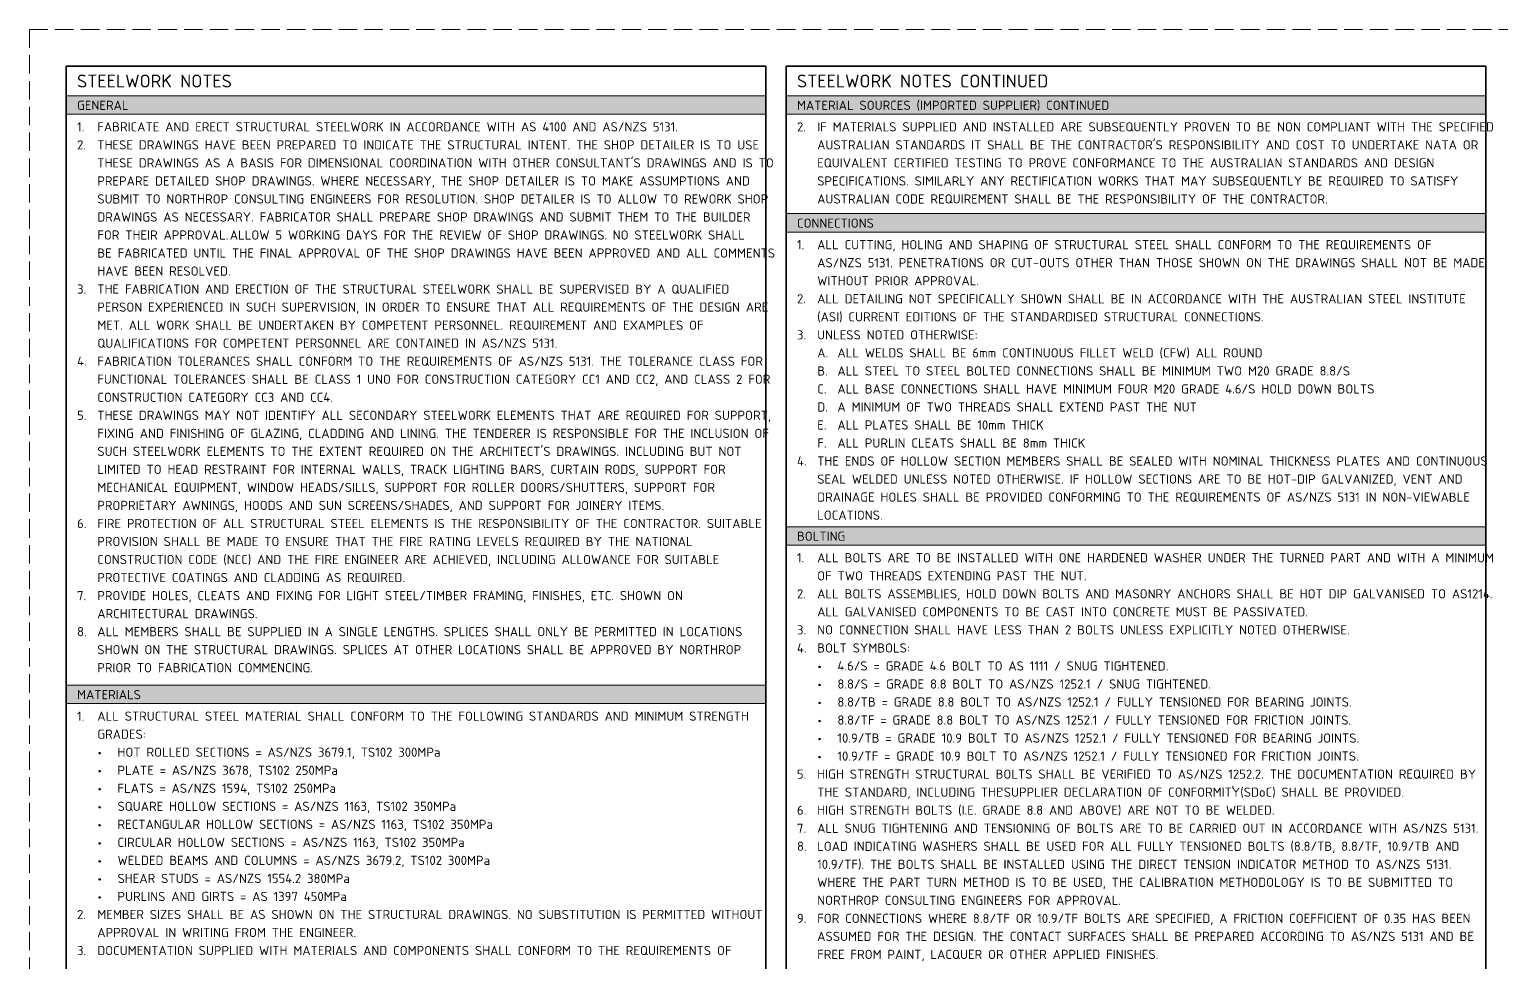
# Model space of a CAD drawing. Header units: millimetres. Extents: x 1350 to 2370, y 3121 to 4058.
# Drawn here: x 1350.3 to 1750.1, y 3804.7 to 4058 of the extents above; entities that cross this region are included whole.
import ezdxf

# ---------------------------------------------------------------- set-up
doc = ezdxf.new("R2010")
doc.units = ezdxf.units.MM
doc.linetypes.add('Dash', pattern=[7, 5, -2])
for name, color, linetype, lineweight in [('A-000-T_TEXT', 231, 'Continuous', 13), ('A-010-M_LINE', 90, 'Continuous', 13), ('Z-060-M_DETAIL', 92, 'Continuous', 25), ('Z-200_P_REF_PLANE', 111, 'Dash', 13)]:
    doc.layers.add(name, color=color, linetype=linetype, lineweight=lineweight)
doc.styles.add('ISOCPEUR', font='isocpeur.ttf', dxfattribs={"height": 2.5})
doc.styles.add('ISOCPEUR_B', font='', dxfattribs={"height": 3.5})
doc.styles.add('ISOCPEUR_B_1', font='', dxfattribs={"height": 2.5})
doc.styles.get('ISOCPEUR_B').set_extended_font_data('ISOCPEUR', bold=True)
doc.styles.get('ISOCPEUR_B_1').set_extended_font_data('ISOCPEUR', bold=True)

msp = doc.modelspace()

# ---------------------------------------------------------------- hatches: boundary and pattern name
at = {"layer": 'Z-060-M_DETAIL'}
for points in [[(1360.35, 4040.02), (1360.35, 4035.02), (1550.35, 4035.02), (1550.35, 4040.02)], [(1555.85, 4040.02), (1555.85, 4035.02), (1745.85, 4035.02), (1745.85, 4040.02)], [(1555.85, 4008.02), (1555.85, 4003.02), (1745.85, 4003.02), (1745.85, 4008.02)], [(1555.85, 3923.02), (1555.85, 3918.02), (1745.85, 3918.02), (1745.85, 3923.02)], [(1360.35, 3880.02), (1360.35, 3875.02), (1550.35, 3875.02), (1550.35, 3880.02)]]:
    msp.add_hatch(color=9, dxfattribs=at).paths.add_polyline_path(points)

# ---------------------------------------------------------------- linework, layer by layer
at = {"layer": 'A-010-M_LINE', "lineweight": 35}
for p, q in [((1360.35, 4048.02), (1360.35, 3550.02)), ((1360.35, 4048.02), (1550.35, 4048.02)), ((1550.35, 4048.02), (1550.35, 3550.02)), ((1555.85, 4048.02), (1555.85, 3550.02)), ((1555.85, 4048.02), (1745.85, 4048.02)), ((1745.85, 4048.02), (1745.85, 3550.02))]:
    msp.add_line(p, q, dxfattribs=at)
at = {"layer": 'A-010-M_LINE', "lineweight": 18}
for p, q in [((1550.35, 4040.02), (1360.35, 4040.02)), ((1360.35, 4040.02), (1360.35, 4035.02)), ((1550.35, 4035.02), (1550.35, 4040.02)), ((1745.85, 4040.02), (1555.85, 4040.02)), ((1555.85, 4040.02), (1555.85, 4035.02)), ((1745.85, 4035.02), (1745.85, 4040.02)), ((1360.35, 4035.02), (1550.35, 4035.02)), ((1555.85, 4035.02), (1745.85, 4035.02)), ((1745.85, 4008.02), (1555.85, 4008.02)), ((1555.85, 4008.02), (1555.85, 4003.02)), ((1745.85, 4003.02), (1745.85, 4008.02)), ((1555.85, 4003.02), (1745.85, 4003.02)), ((1745.85, 3923.02), (1555.85, 3923.02)), ((1555.85, 3923.02), (1555.85, 3918.02)), ((1745.85, 3918.02), (1745.85, 3923.02)), ((1555.85, 3918.02), (1745.85, 3918.02)), ((1550.35, 3880.02), (1360.35, 3880.02)), ((1360.35, 3880.02), (1360.35, 3875.02)), ((1550.35, 3875.02), (1550.35, 3880.02)), ((1360.35, 3875.02), (1550.35, 3875.02))]:
    msp.add_line(p, q, dxfattribs=at)
at = {"layer": 'Z-200_P_REF_PLANE'}
for q in [(1350.35, 3550.02), (2150.35, 4058.02)]:
    msp.add_line((1350.35, 4058.02), q, dxfattribs=at)

# ---------------------------------------------------------------- texts
at = {"layer": 'A-000-T_TEXT', "color": 7, "lineweight": 18, "attachment_point": 1}
for s, insert, char_height, width, style in [('STEELWORK NOTES', (1363.28, 4045.76), 3.5, 51.3882, 'ISOCPEUR_B'), ('STEELWORK NOTES CONTINUED', (1558.78, 4045.76), 3.5, 82.654, 'ISOCPEUR_B'), ('GENERAL', (1363.28, 4038.68), 2.5, 16.9958, 'ISOCPEUR_B_1'), ('MATERIAL SOURCES (IMPORTED SUPPLIER) CONTINUED', (1558.78, 4038.68), 2.5, 102.6962, 'ISOCPEUR_B_1'), ('1.', (1363.28, 4032.83), 2.5, 6.6546, 'ISOCPEUR'), ('FABRICATE AND ERECT STRUCTURAL STEELWORK IN ACCORDANCE WITH AS 4100 AND AS/NZS 5131.', (1368.77, 4032.83), 2.5, 186.5527, 'ISOCPEUR'), ('2.', (1558.78, 4032.83), 2.5, 6.6546, 'ISOCPEUR'), ('IF MATERIALS SUPPLIED AND INSTALLED ARE SUBSEQUENTLY PROVEN TO BE NON COMPLIANT WITH THE SPECIFIED ', (1564.27, 4032.83), 2.5, 215.9746, 'ISOCPEUR'), ('2.', (1363.28, 4027.93), 2.5, 6.6546, 'ISOCPEUR'), ('THESE DRAWINGS HAVE BEEN PREPARED TO INDICATE THE STRUCTURAL INTENT. THE SHOP DETAILER IS TO USE ', (1368.77, 4027.93), 2.5, 212.5274, 'ISOCPEUR'), ("AUSTRALIAN STANDARDS IT SHALL BE THE CONTRACTOR'S RESPONSIBILITY AND COST TO UNDERTAKE NATA OR ", (1564.27, 4027.93), 2.5, 212.6075, 'ISOCPEUR'), ("THESE DRAWINGS AS A BASIS FOR DIMENSIONAL COORDINATION WITH OTHER CONSULTANT'S DRAWINGS AND IS TO ", (1368.77, 4023.04), 2.5, 215.9746, 'ISOCPEUR'), ('EQUIVALENT CERTIFIED TESTING TO PROVE CONFORMANCE TO THE AUSTRALIAN STANDARDS AND DESIGN ', (1564.27, 4023.04), 2.5, 197.8565, 'ISOCPEUR'), ('PREPARE DETAILED SHOP DRAWINGS. WHERE NECESSARY, THE SHOP DETAILER IS TO MAKE ASSUMPTIONS AND ', (1368.77, 4018.14), 2.5, 209.5611, 'ISOCPEUR'), ('SPECIFICATIONS. SIMILARLY ANY RECTIFICATION WORKS THAT MAY SUBSEQUENTLY BE REQUIRED TO SATISFY ', (1564.27, 4018.14), 2.5, 206.3544, 'ISOCPEUR'), ('SUBMIT TO NORTHROP CONSULTING ENGINEERS FOR RESOLUTION. SHOP DETAILER IS TO ALLOW TO REWORK SHOP ', (1368.77, 4013.25), 2.5, 213.7299, 'ISOCPEUR'), ('AUSTRALIAN CODE REQUIREMENT SHALL BE THE RESPONSIBILITY OF THE CONTRACTOR.', (1564.27, 4013.25), 2.5, 162.1814, 'ISOCPEUR'), ('DRAWINGS AS NECESSARY. FABRICATOR SHALL PREPARE SHOP DRAWINGS AND SUBMIT THEM TO THE BUILDER ', (1368.77, 4008.35), 2.5, 209.3206, 'ISOCPEUR'), ('CONNECTIONS', (1558.78, 4006.68), 2.5, 25.0928, 'ISOCPEUR_B_1'), ('FOR THEIR APPROVAL. ', (1368.77, 4003.46), 2.5, 43.6118, 'ISOCPEUR'), ('ALLOW 5 WORKING DAYS FOR THE REVIEW OF SHOP DRAWINGS.', (1404.76, 4003.46), 2.5, 124.1012, 'ISOCPEUR_B_1'), (' NO STEELWORK SHALL ', (1507.15, 4003.46), 2.5, 45.9367, 'ISOCPEUR'), ('BE FABRICATED UNTIL THE FINAL APPROVAL OF THE SHOP DRAWINGS HAVE BEEN APPROVED AND ALL COMMENTS ', (1368.77, 3998.56), 2.5, 215.9746, 'ISOCPEUR'), ('1.', (1558.78, 4000.83), 2.5, 6.6546, 'ISOCPEUR'), ('ALL CUTTING, HOLING AND SHAPING OF STRUCTURAL STEEL SHALL CONFORM TO THE REQUIREMENTS OF    ', (1564.27, 4000.83), 2.5, 201.9451, 'ISOCPEUR'), ('AS/NZS 5131. PENETRATIONS OR CUT-OUTS OTHER THAN THOSE SHOWN ON THE DRAWINGS SHALL NOT BE MADE ', (1564.27, 3995.93), 2.5, 213.9704, 'ISOCPEUR'), ('HAVE BEEN RESOLVED.', (1368.77, 3993.67), 2.5, 42.5696, 'ISOCPEUR'), ('WITHOUT PRIOR APPROVAL.', (1564.27, 3991.04), 2.5, 51.308, 'ISOCPEUR'), ('3.', (1363.28, 3988.77), 2.5, 6.6546, 'ISOCPEUR'), ('THE FABRICATION AND ERECTION OF THE STRUCTURAL STEELWORK SHALL BE SUPERVISED BY A QUALIFIED ', (1368.77, 3988.77), 2.5, 203.0674, 'ISOCPEUR'), ('2.', (1558.78, 3986.14), 2.5, 6.6546, 'ISOCPEUR'), ('ALL DETAILING NOT SPECIFICALLY SHOWN SHALL BE IN ACCORDANCE WITH THE AUSTRALIAN STEEL INSTITUTE ', (1564.27, 3986.14), 2.5, 208.9198, 'ISOCPEUR'), ('PERSON EXPERIENCED IN SUCH SUPERVISION, IN ORDER TO ENSURE THAT ALL REQUIREMENTS OF THE DESIGN ARE ', (1368.77, 3983.88), 2.5, 214.2109, 'ISOCPEUR'), ('MET. ALL WORK SHALL BE UNDERTAKEN BY COMPETENT PERSONNEL. REQUIREMENT AND EXAMPLES OF ', (1368.77, 3978.98), 2.5, 194.4092, 'ISOCPEUR'), ('(ASI) CURRENT EDITIONS OF THE STANDARDISED STRUCTURAL CONNECTIONS.', (1564.27, 3981.25), 2.5, 141.8987, 'ISOCPEUR'), ('QUALIFICATIONS FOR COMPETENT PERSONNEL ARE CONTAINED IN AS/NZS 5131.', (1368.77, 3974.09), 2.5, 146.2278, 'ISOCPEUR'), ('3.', (1558.78, 3976.35), 2.5, 6.6546, 'ISOCPEUR'), ('UNLESS NOTED OTHERWISE:', (1564.27, 3976.35), 2.5, 50.9072, 'ISOCPEUR'), ('A.', (1564.28, 3971.46), 2.5, 6.6395, 'ISOCPEUR'), ('ALL WELDS SHALL BE 6mm CONTINUOUS FILLET WELD (CFW) ALL ROUND', (1569.76, 3971.46), 2.5, 135.5654, 'ISOCPEUR'), ('4.', (1363.28, 3969.19), 2.5, 6.6546, 'ISOCPEUR'), ('FABRICATION TOLERANCES SHALL CONFORM TO THE REQUIREMENTS OF AS/NZS 5131. THE TOLERANCE CLASS FOR ', (1368.77, 3969.19), 2.5, 214.2109, 'ISOCPEUR'), ('B.', (1564.28, 3966.56), 2.5, 6.6395, 'ISOCPEUR'), ('ALL STEEL TO STEEL BOLTED CONNECTIONS SHALL BE MINIMUM TWO M20 GRADE 8.8/S', (1569.76, 3966.56), 2.5, 163.0632, 'ISOCPEUR'), ('FUNCTIONAL TOLERANCES SHALL BE CLASS 1 UNO FOR CONSTRUCTION CATEGORY CC1 AND CC2, AND CLASS 2 FOR ', (1368.77, 3964.3), 2.5, 215.9746, 'ISOCPEUR'), ('CONSTRUCTION CATEGORY CC3 AND CC4.', (1368.77, 3959.4), 2.5, 75.2785, 'ISOCPEUR'), ('C.', (1564.28, 3961.67), 2.5, 6.6395, 'ISOCPEUR'), ('ALL BASE CONNECTIONS SHALL HAVE MINIMUM FOUR M20 GRADE 4.6/S HOLD DOWN BOLTS', (1569.76, 3961.67), 2.5, 170.0379, 'ISOCPEUR'), ('5.', (1363.28, 3954.51), 2.5, 6.6546, 'ISOCPEUR'), ('THESE DRAWINGS MAY NOT IDENTIFY ALL SECONDARY STEELWORK ELEMENTS THAT ARE REQUIRED FOR SUPPORT, ', (1368.77, 3954.51), 2.5, 215.9746, 'ISOCPEUR'), ('D.', (1564.28, 3956.77), 2.5, 6.6395, 'ISOCPEUR'), ('A MINIMUM OF TWO THREADS SHALL EXTEND PAST THE NUT', (1569.76, 3956.77), 2.5, 114, 'ISOCPEUR'), ('E.', (1564.28, 3951.88), 2.5, 6.6395, 'ISOCPEUR'), ('ALL PLATES SHALL BE 10mm THICK', (1569.76, 3951.88), 2.5, 66.3797, 'ISOCPEUR'), ('FIXING AND FINISHING OF GLAZING, CLADDING AND LINING. THE TENDERER IS RESPONSIBLE FOR THE INCLUSION OF ', (1368.77, 3949.61), 2.5, 213.0885, 'ISOCPEUR'), ('F.', (1564.28, 3946.98), 2.5, 6.6395, 'ISOCPEUR'), ('ALL PURLIN CLEATS SHALL BE 8mm THICK', (1569.76, 3946.98), 2.5, 79.1266, 'ISOCPEUR'), ("SUCH STEELWORK ELEMENTS TO THE EXTENT REQUIRED ON THE ARCHITECT'S DRAWINGS. INCLUDING BUT NOT ", (1368.77, 3944.72), 2.5, 206.3544, 'ISOCPEUR'), ('4.', (1558.78, 3942.09), 2.5, 6.6546, 'ISOCPEUR'), ('THE ENDS OF HOLLOW SECTION MEMBERS SHALL BE SEALED WITH NOMINAL THICKNESS PLATES AND CONTINUOUS ', (1564.27, 3942.09), 2.5, 214.2911, 'ISOCPEUR'), ('LIMITED TO HEAD RESTRAINT FOR INTERNAL WALLS, TRACK LIGHTING BARS, CURTAIN RODS, SUPPORT FOR ', (1368.77, 3939.83), 2.5, 201.4641, 'ISOCPEUR'), ('MECHANICAL EQUIPMENT, WINDOW HEADS/SILLS, SUPPORT FOR ROLLER DOORS/SHUTTERS, SUPPORT FOR ', (1368.77, 3934.93), 2.5, 197.6961, 'ISOCPEUR'), ('SEAL WELDED UNLESS NOTED OTHERWISE. IF HOLLOW SECTIONS ARE TO BE HOT-DIP GALVANIZED, VENT AND ', (1564.27, 3937.19), 2.5, 207.2362, 'ISOCPEUR'), ('PROPRIETARY AWNINGS, HOODS AND SUN SCREENS/SHADES, AND SUPPORT FOR JOINERY ITEMS.', (1368.77, 3930.04), 2.5, 179.6582, 'ISOCPEUR'), ('DRAINAGE HOLES SHALL BE PROVIDED CONFORMING TO THE REQUIREMENTS OF AS/NZS 5131 IN NON-VIEWABLE ', (1564.27, 3932.3), 2.5, 208.5189, 'ISOCPEUR'), ('LOCATIONS.', (1564.27, 3927.4), 2.5, 20.8439, 'ISOCPEUR'), ('6.', (1363.28, 3925.14), 2.5, 6.6546, 'ISOCPEUR'), ('FIRE PROTECTION OF ALL STRUCTURAL STEEL ELEMENTS IS THE RESPONSIBILITY OF THE CONTRACTOR. SUITABLE ', (1368.77, 3925.14), 2.5, 213.9704, 'ISOCPEUR'), ('PROVISION SHALL BE MADE TO ENSURE THAT THE FIRE RATING LEVELS REQUIRED BY THE NATIONAL ', (1368.77, 3920.25), 2.5, 190.8016, 'ISOCPEUR'), ('BOLTING', (1558.78, 3921.68), 2.5, 15.6329, 'ISOCPEUR_B_1'), ('CONSTRUCTION CODE (NCC) AND THE FIRE ENGINEER ARE ACHIEVED, INCLUDING ALLOWANCE FOR SUITABLE ', (1368.77, 3915.35), 2.5, 199.1392, 'ISOCPEUR'), ('1.', (1558.78, 3915.83), 2.5, 6.6546, 'ISOCPEUR'), ('ALL BOLTS ARE TO BE INSTALLED WITH ONE HARDENED WASHER UNDER THE TURNED PART AND WITH A MINIMUM ', (1564.27, 3915.83), 2.5, 215.9746, 'ISOCPEUR'), ('PROTECTIVE COATINGS AND CLADDING AS REQUIRED.', (1368.77, 3910.46), 2.5, 97.4852, 'ISOCPEUR'), ('OF TWO THREADS EXTENDING PAST THE NUT.', (1564.27, 3910.93), 2.5, 85.7004, 'ISOCPEUR'), ('2.', (1558.78, 3906.04), 2.5, 6.6546, 'ISOCPEUR'), ('ALL BOLTS ASSEMBLIES, HOLD DOWN BOLTS AND MASONRY ANCHORS SHALL BE HOT DIP GALVANISED TO AS1214. ', (1564.27, 3906.04), 2.5, 215.9746, 'ISOCPEUR'), ('7.', (1363.28, 3905.56), 2.5, 6.6546, 'ISOCPEUR'), ('PROVIDE HOLES, CLEATS AND FIXING FOR LIGHT STEEL/TIMBER FRAMING, FINISHES, ETC. SHOWN ON ', (1368.77, 3905.56), 2.5, 187.5949, 'ISOCPEUR'), ('ARCHITECTURAL DRAWINGS.', (1368.77, 3900.67), 2.5, 51.1477, 'ISOCPEUR'), ('ALL GALVANISED COMPONENTS TO BE CAST INTO CONCRETE MUST BE PASSIVATED.', (1564.27, 3901.14), 2.5, 156.4894, 'ISOCPEUR'), ('8.', (1363.28, 3895.77), 2.5, 6.6546, 'ISOCPEUR'), ('ALL MEMBERS SHALL BE SUPPLIED IN A SINGLE LENGTHS. SPLICES SHALL ONLY BE PERMITTED IN LOCATIONS ', (1368.77, 3895.77), 2.5, 206.8354, 'ISOCPEUR'), ('3.', (1558.78, 3896.25), 2.5, 6.6546, 'ISOCPEUR'), ('NO CONNECTION SHALL HAVE LESS THAN 2 BOLTS UNLESS EXPLICITLY NOTED OTHERWISE.', (1564.27, 3896.25), 2.5, 169.7172, 'ISOCPEUR'), ('SHOWN ON THE STRUCTURAL DRAWINGS. SPLICES AT OTHER LOCATIONS SHALL BE APPROVED BY NORTHROP ', (1368.77, 3890.88), 2.5, 206.2742, 'ISOCPEUR'), ('4.', (1558.78, 3891.35), 2.5, 6.6546, 'ISOCPEUR'), ('BOLT SYMBOLS:', (1564.27, 3891.35), 2.5, 29.3418, 'ISOCPEUR'), ('PRIOR TO FABRICATION COMMENCING.', (1368.77, 3885.98), 2.5, 67.7426, 'ISOCPEUR'), ('4.6/S = GRADE 4.6 BOLT TO AS 1111 / SNUG TIGHTENED.', (1569.76, 3886.46), 2.5, 105.9029, 'ISOCPEUR'), ('•', (1564.28, 3886.46), 2.5, 6.6395, 'ISOCPEUR'), ('MATERIALS', (1363.28, 3878.68), 2.5, 21.3249, 'ISOCPEUR_B_1'), ('•', (1564.28, 3881.56), 2.5, 6.6395, 'ISOCPEUR'), ('8.8/S = GRADE 8.8 BOLT TO AS/NZS 1252.1 / SNUG TIGHTENED.', (1569.76, 3881.56), 2.5, 119.1308, 'ISOCPEUR'), ('•', (1564.28, 3876.67), 2.5, 6.6395, 'ISOCPEUR'), ('8.8/TB = GRADE 8.8 BOLT TO AS/NZS 1252.1 / FULLY TENSIONED FOR BEARING JOINTS.', (1569.76, 3876.67), 2.5, 163.7848, 'ISOCPEUR'), ('1.', (1363.28, 3872.83), 2.5, 6.6546, 'ISOCPEUR'), ('ALL STRUCTURAL STEEL MATERIAL SHALL CONFORM TO THE FOLLOWING STANDARDS AND MINIMUM STRENGTH ', (1368.77, 3872.83), 2.5, 208.6793, 'ISOCPEUR'), ('•', (1564.28, 3871.77), 2.5, 6.6395, 'ISOCPEUR'), ('8.8/TF = GRADE 8.8 BOLT TO AS/NZS 1252.1 / FULLY TENSIONED FOR FRICTION JOINTS.', (1569.76, 3871.77), 2.5, 163.8649, 'ISOCPEUR'), ('GRADES:', (1368.77, 3867.93), 2.5, 15.3924, 'ISOCPEUR'), ('10.9/TB = GRADE 10.9 BOLT TO AS/NZS 1252.1 / FULLY TENSIONED FOR BEARING JOINTS.', (1569.76, 3866.88), 2.5, 166.8312, 'ISOCPEUR'), ('•', (1368.78, 3863.04), 2.5, 6.6395, 'ISOCPEUR'), ('HOT ROLLED SECTIONS = AS/NZS 3679.1, TS102 300MPa', (1374.26, 3863.04), 2.5, 104.2995, 'ISOCPEUR'), ('•', (1564.28, 3866.88), 2.5, 6.6395, 'ISOCPEUR'), ('10.9/TF = GRADE 10.9 BOLT TO AS/NZS 1252.1 / FULLY TENSIONED FOR FRICTION JOINTS.', (1569.76, 3861.98), 2.5, 166.9113, 'ISOCPEUR'), ('PLATE = AS/NZS 3678, TS102 250MPa', (1374.26, 3858.14), 2.5, 71.9114, 'ISOCPEUR'), ('•', (1564.28, 3861.98), 2.5, 6.6395, 'ISOCPEUR'), ('•', (1368.78, 3858.14), 2.5, 6.6395, 'ISOCPEUR'), ('5.', (1558.78, 3857.09), 2.5, 6.6546, 'ISOCPEUR'), ('HIGH STRENGTH STRUCTURAL BOLTS SHALL BE VERIFIED TO AS/NZS 1252.2. THE DOCUMENTATION REQUIRED BY ', (1564.27, 3857.09), 2.5, 211.3248, 'ISOCPEUR'), ('•', (1368.78, 3853.25), 2.5, 6.6395, 'ISOCPEUR'), ('FLATS = AS/NZS 1594, TS102 250MPa', (1374.26, 3853.25), 2.5, 71.5105, 'ISOCPEUR'), ('THE STANDARD, INCLUDING THE ', (1564.27, 3852.19), 2.5, 60.3671, 'ISOCPEUR'), ('‘', (1614.08, 3852.19), 2.5, 1.0422, 'ISOCPEUR'), ('SUPPLIER DECLARATION OF CONFORMITY', (1614.94, 3852.19), 2.5, 74.8776, 'ISOCPEUR'), ('’', (1676.72, 3852.19), 2.5, 1.0422, 'ISOCPEUR'), (' (SDoC) SHALL BE PROVIDED.', (1677.58, 3852.19), 2.5, 54.0337, 'ISOCPEUR'), ('•', (1368.78, 3848.35), 2.5, 6.6395, 'ISOCPEUR'), ('SQUARE HOLLOW SECTIONS = AS/NZS 1163, TS102 350MPa', (1374.26, 3848.35), 2.5, 109.1097, 'ISOCPEUR'), ('6.', (1558.78, 3847.3), 2.5, 6.6546, 'ISOCPEUR'), ('HIGH STRENGTH BOLTS (I.E. GRADE 8.8 AND ABOVE) ARE NOT TO BE WELDED.', (1564.27, 3847.3), 2.5, 144.9451, 'ISOCPEUR'), ('•', (1368.78, 3843.46), 2.5, 6.6395, 'ISOCPEUR'), ('RECTANGULAR HOLLOW SECTIONS = AS/NZS 1163, TS102 350MPa', (1374.26, 3843.46), 2.5, 120.9746, 'ISOCPEUR'), ('7.', (1558.78, 3842.4), 2.5, 6.6546, 'ISOCPEUR'), ('ALL SNUG TIGHTENING AND TENSIONING OF BOLTS ARE TO BE CARRIED OUT IN ACCORDANCE WITH AS/NZS 5131.', (1564.27, 3842.4), 2.5, 209.4809, 'ISOCPEUR'), ('CIRCULAR HOLLOW SECTIONS = AS/NZS 1163, TS102 350MPa', (1374.26, 3838.56), 2.5, 111.9156, 'ISOCPEUR'), ('•', (1368.78, 3838.56), 2.5, 6.6395, 'ISOCPEUR'), ('8.', (1558.78, 3837.51), 2.5, 6.6546, 'ISOCPEUR'), ('LOAD INDICATING WASHERS SHALL BE USED FOR ALL FULLY TENSIONED BOLTS (8.8/TB, 8.8/TF, 10.9/TB AND ', (1564.27, 3837.51), 2.5, 206.3544, 'ISOCPEUR'), ('•', (1368.78, 3833.67), 2.5, 6.6395, 'ISOCPEUR'), ('WELDED BEAMS AND COLUMNS = AS/NZS 3679.2, TS102 300MPa', (1374.26, 3833.67), 2.5, 119.9325, 'ISOCPEUR'), ('10.9/TF). THE BOLTS SHALL BE INSTALLED USING THE DIRECT TENSION INDICATOR METHOD TO AS/NZS 5131. ', (1564.27, 3832.61), 2.5, 203.8691, 'ISOCPEUR'), ('•', (1368.78, 3828.77), 2.5, 6.6395, 'ISOCPEUR'), ('SHEAR STUDS = AS/NZS 1554.2 380MPa', (1374.26, 3828.77), 2.5, 75.1181, 'ISOCPEUR'), ('WHERE THE PART TURN METHOD IS TO BE USED, THE CALIBRATION METHODOLOGY IS TO BE SUBMITTED TO ', (1564.27, 3827.72), 2.5, 202.8269, 'ISOCPEUR'), ('•', (1368.78, 3823.88), 2.5, 6.6395, 'ISOCPEUR'), ('PURLINS AND GIRTS = AS 1397 450MPa', (1374.26, 3823.88), 2.5, 73.5147, 'ISOCPEUR'), ('NORTHROP CONSULTING ENGINEERS FOR APPROVAL.', (1564.27, 3822.83), 2.5, 95.8818, 'ISOCPEUR'), ('2.', (1363.28, 3818.98), 2.5, 6.6546, 'ISOCPEUR'), ('MEMBER SIZES SHALL BE AS SHOWN ON THE STRUCTURAL DRAWINGS. NO SUBSTITUTION IS PERMITTED WITHOUT ', (1368.77, 3818.98), 2.5, 212.7679, 'ISOCPEUR'), ('9.', (1558.78, 3817.93), 2.5, 6.6546, 'ISOCPEUR'), ('FOR CONNECTIONS WHERE 8.8/TF OR 10.9/TF BOLTS ARE SPECIFIED, A FRICTION COEFFICIENT OF 0.35 HAS BEEN ', (1564.27, 3817.93), 2.5, 210.2025, 'ISOCPEUR'), ('APPROVAL IN WRITING FROM THE ENGINEER.', (1368.77, 3814.09), 2.5, 81.7721, 'ISOCPEUR'), ('ASSUMED FOR THE DESIGN. THE CONTACT SURFACES SHALL BE PREPARED ACCORDING TO AS/NZS 5131 AND BE ', (1564.27, 3813.04), 2.5, 211.0042, 'ISOCPEUR'), ('3.', (1363.28, 3809.19), 2.5, 6.6546, 'ISOCPEUR'), ('DOCUMENTATION SUPPLIED WITH MATERIALS AND COMPONENTS SHALL CONFORM TO THE REQUIREMENTS OF ', (1368.77, 3809.19), 2.5, 202.1856, 'ISOCPEUR'), ('FREE FROM PAINT, LACQUER OR OTHER APPLIED FINISHES.', (1564.27, 3808.14), 2.5, 108.1476, 'ISOCPEUR')]:
    msp.add_mtext(s, dxfattribs=dict(at, insert=insert, char_height=char_height, width=width, style=style))

doc.saveas('drawing.dxf')
